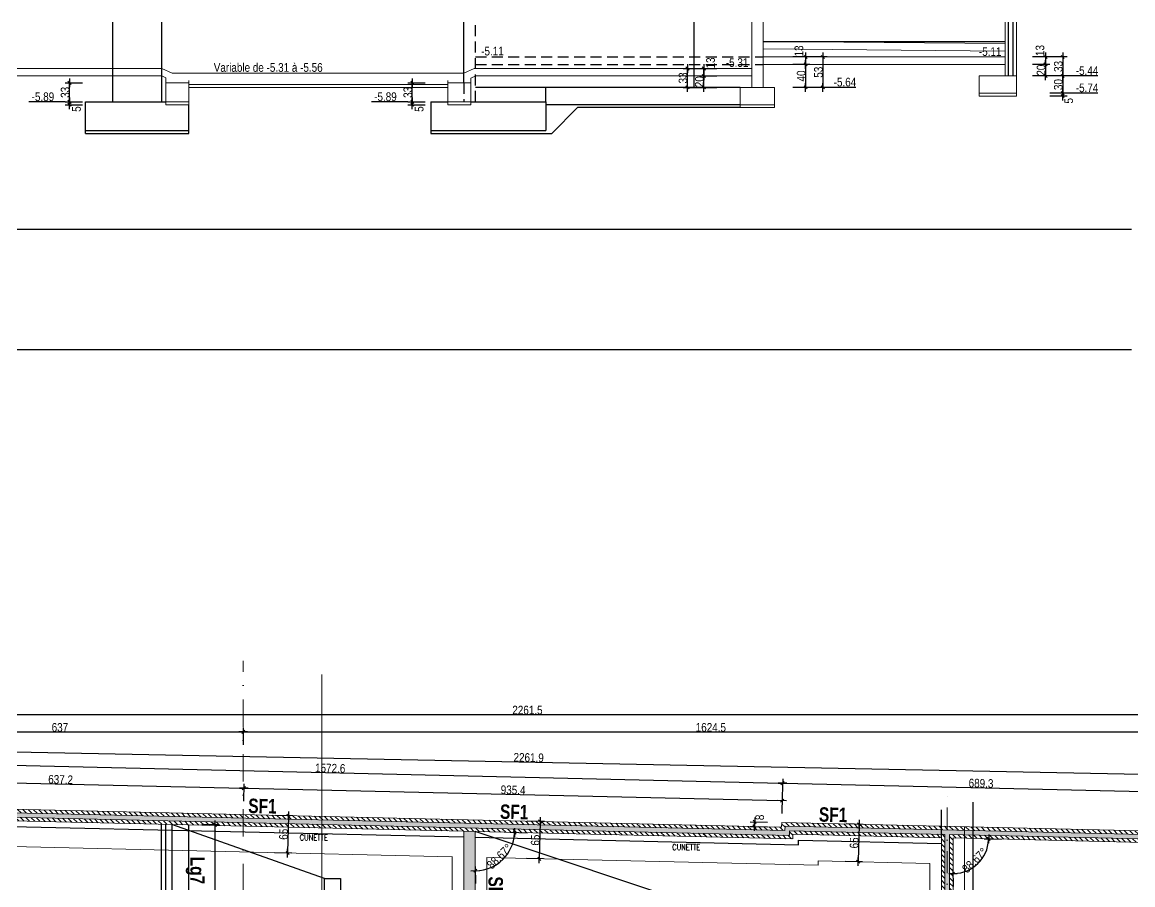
# Model space of a CAD drawing. Header units: centimetres. Extents: x 16433 to 114398, y -50094 to -12305.
# Drawn here: x 65499 to 67429, y -18482 to -16982 of the extents above; entities that cross this region are included whole.
import ezdxf

# ---------------------------------------------------------------- set-up
doc = ezdxf.new("R2010")
doc.units = ezdxf.units.CM
doc.header["$LTSCALE"] = 0.5
for name, pattern in [('CACHEX2', [19.05, 12.7, -6.35]), ('TIRETPT2', [12.7, 6.35, -3.175, 0, -3.175]), ('TIRETPTX2', [50.8, 25.4, -12.7, 0, -12.7])]:
    doc.linetypes.add(name, pattern=pattern)
doc.layers.get('DEFPOINTS').update_dxf_attribs({"linetype": 'CONTINUOUS'})
for name, color, linetype in [('01_cote_gen', 4, 'CONTINUOUS'), ('01_linteaux', 2, 'CONTINUOUS'), ('01_poch_murs', 253, 'CONTINUOUS'), ('01_texte', 230, 'CONTINUOUS'), ('AA_COTES', 2, 'CONTINUOUS')]:
    doc.layers.add(name, color=color, linetype=linetype)
for name, color, linetype, lineweight in [('01_murs_coup', 5, 'CONTINUOUS', 60), ('01_sem', 42, 'CONTINUOUS', 15), ('01_tram_axes', 2, 'TIRETPTX2', 9)]:
    doc.layers.add(name, color=color, linetype=linetype, lineweight=lineweight)
doc.styles.add('ARIAL NA', font='ARIALN.TTF')
doc.styles.add('impact', font='impact.ttf')
doc.styles.add('SIMPLEX1', font='SIMPLEX.shx', dxfattribs={"width": 0.8, "height": 10})
doc.styles.add('STYLE2', font='ARIALN.TTF')
doc.dimstyles.new('JB50', dxfattribs={"dimscale": 0.1, "dimtxt": 150, "dimasz": 15, "dimexe": 0.1, "dimexo": 0.1, "dimgap": 0.09, "dimtad": 1, "dimdec": 1, "dimdsep": 46, "dimtxsty": 'STYLE2', "dimblk1": 'BOND_G', "dimblk2": 'BOND_D', "dimsah": 1, "dimcen": 1.5, "dimdle": 0.01, "dimse1": 1, "dimse2": 1, "dimclrd": 4, "dimclre": 2, "dimclrt": 6, "dimazin": 2, "dimtfac": 2.333333, "dimtdec": 1, "dimtix": 1, "dimtmove": 2, "dimatfit": 3, "dimldrblk": 'BOND_G', "dimfxl": 1, "dimtolj": 1, "dimtzin": 0, "dimarcsym": 0})
pattern_1 = [(315, (86033.132, 37511.667), (4.49012806, 4.49012806), [])]

# ---------------------------------------------------------------- blocks, each defined once
blk = doc.blocks.new('BOND_G')
at = {"layer": 'AA_COTES', "color": 0}
for p, q in [((0, -5), (0, 15)), ((5, 0), (-5, 0)), ((1.8, 1.8), (-1.8, -1.8))]:
    blk.add_line(p, q, dxfattribs=at)
blk = doc.blocks.new('BOND_D')
at = {"layer": 'AA_COTES', "color": 0}
for p, q in [((5, 0), (-5, 0)), ((-1.8, -1.8), (1.8, 1.8)), ((0, 5), (0, -15))]:
    blk.add_line(p, q, dxfattribs=at)
blk = doc.blocks.new('*D1132')
at = {"layer": '01_cote_gen', "color": 4, "lineweight": -2, "transparency": 16777216}
blk.add_arc((67116.4, -18400.4), 61.9, 271.3887, 357.281, dxfattribs=at)
at = {"layer": 'DEFPOINTS', "color": 0, "transparency": 16777216}
for p in [(67116.4, -18400.4), (67159.1, -18401.4), (67116.4, -18435.8), (67146.9, -18454.3)]:
    blk.add_point(p, dxfattribs=at)
at = {"layer": '01_cote_gen', "color": 4, "lineweight": -2, "transparency": 16777216, "xscale": 1.5, "yscale": 1.5, "zscale": 1.5}
for name, p, rotation in [('BOND_D', (67178.3, -18401.9), 87.97538188331042), ('BOND_G', (67116.4, -18462.3), 180.6943472963542)]:
    blk.add_blockref(name, p, dxfattribs=dict(at, rotation=rotation))
at = {"layer": '01_cote_gen', "color": 6, "transparency": 16777216, "insert": (67154.3, -18439.2), "char_height": 15, "attachment_point": 5, "rotation": 44.3349, "style": 'STYLE2'}
blk.add_mtext('\\A1;88.67°', dxfattribs=at)
blk = doc.blocks.new('*D1187')
at = {"layer": '01_cote_gen', "color": 4, "lineweight": -2, "transparency": 16777216}
blk.add_arc((66286.4, -18389.2), 68.2, 271.2604, 357.4094, dxfattribs=at)
at = {"layer": 'DEFPOINTS', "color": 0, "transparency": 16777216}
for p in [(66286.4, -18389.2), (66336.9, -18390.3), (66286.4, -18424.4), (66320, -18448.5)]:
    blk.add_point(p, dxfattribs=at)
at = {"layer": '01_cote_gen', "color": 4, "lineweight": -2, "transparency": 16777216, "xscale": 1.5, "yscale": 1.5, "zscale": 1.5}
for name, p, rotation in [('BOND_D', (66354.6, -18390.7), 88.03954269626331), ('BOND_G', (66286.4, -18457.3), 180.6301864868466)]:
    blk.add_blockref(name, p, dxfattribs=dict(at, rotation=rotation))
at = {"layer": '01_cote_gen', "color": 6, "transparency": 16777216, "insert": (66328.7, -18432.4), "char_height": 15, "attachment_point": 5, "rotation": 44.3349, "style": 'STYLE2'}
blk.add_mtext('\\A1;88.67°', dxfattribs=at)
blk = doc.blocks.new('*D1271')
at = {"layer": '01_cote_gen', "color": 4, "lineweight": -2, "transparency": 16777216}
blk.add_line((65834.1, -18379.1), (65834.1, -18669.4), dxfattribs=at)
at = {"layer": 'DEFPOINTS', "color": 0, "transparency": 16777216}
for p in [(65803.6, -18377.6), (65756.1, -18670.9), (65834.1, -18670.9)]:
    blk.add_point(p, dxfattribs=at)
at = {"layer": '01_cote_gen', "color": 4, "lineweight": -2, "transparency": 16777216, "xscale": 1.5, "yscale": 1.5, "zscale": 1.5}
for name, p, rotation in [('BOND_G', (65834.1, -18377.6), 90), ('BOND_D', (65834.1, -18670.9), 270)]:
    blk.add_blockref(name, p, dxfattribs=dict(at, rotation=rotation))
at = {"layer": '01_cote_gen', "color": 6, "transparency": 16777216, "insert": (65826.5, -18524.2), "char_height": 15, "attachment_point": 5, "rotation": 90, "style": 'STYLE2'}
blk.add_mtext('\\A1;293.3', dxfattribs=at)
blk = doc.blocks.new('*D1296')
at = {"layer": '01_cote_gen', "color": 4, "lineweight": -2, "transparency": 16777216}
blk.add_line((65249, -18299.1), (65883, -18313.8), dxfattribs=at)
at = {"layer": 'DEFPOINTS', "color": 0, "transparency": 16777216}
for p in [(65884.5, -18313.8), (65246.4, -18345), (65883.4, -18359.8)]:
    blk.add_point(p, dxfattribs=at)
at = {"layer": '01_cote_gen', "color": 4, "lineweight": -2, "transparency": 16777216, "xscale": 1.5, "yscale": 1.5, "zscale": 1.5}
for name, p, rotation in [('BOND_G', (65247.5, -18299.1), 178.669729179539), ('BOND_D', (65884.5, -18313.8), 358.669729179539)]:
    blk.add_blockref(name, p, dxfattribs=dict(at, rotation=rotation))
at = {"layer": '01_cote_gen', "color": 6, "transparency": 16777216, "insert": (65566.1, -18298.8), "char_height": 15, "attachment_point": 5, "rotation": 358.6697, "style": 'STYLE2'}
blk.add_mtext('\\A1;637.2', dxfattribs=at)
blk = doc.blocks.new('*D1297')
at = {"layer": '01_cote_gen', "color": 4, "lineweight": -2, "transparency": 16777216}
blk.add_line((65886, -18313.9), (66818.1, -18335.5), dxfattribs=at)
at = {"layer": 'DEFPOINTS', "color": 0, "transparency": 16777216}
for p in [(66819.6, -18335.6), (65883.4, -18359.8), (66818.6, -18381.5)]:
    blk.add_point(p, dxfattribs=at)
at = {"layer": '01_cote_gen', "color": 4, "lineweight": -2, "transparency": 16777216, "xscale": 1.5, "yscale": 1.5, "zscale": 1.5}
for name, p, rotation in [('BOND_G', (65884.5, -18313.8), 178.6697291795383), ('BOND_D', (66819.6, -18335.6), 358.6697291795383)]:
    blk.add_blockref(name, p, dxfattribs=dict(at, rotation=rotation))
at = {"layer": '01_cote_gen', "color": 6, "transparency": 16777216, "insert": (66352.2, -18317), "char_height": 15, "attachment_point": 5, "rotation": 358.6697, "style": 'STYLE2'}
blk.add_mtext('\\A1;935.4', dxfattribs=at)
blk = doc.blocks.new('*D1298')
at = {"layer": '01_cote_gen', "color": 4, "lineweight": -2, "transparency": 16777216}
blk.add_line((65249.7, -18268.6), (66818.8, -18305), dxfattribs=at)
at = {"layer": 'DEFPOINTS', "color": 0, "transparency": 16777216}
for p in [(65247.6, -18291.6), (66820.3, -18305.1), (66819.8, -18328.1)]:
    blk.add_point(p, dxfattribs=at)
at = {"layer": '01_cote_gen', "color": 4, "lineweight": -2, "transparency": 16777216, "xscale": 1.5, "yscale": 1.5, "zscale": 1.5}
for name, p, rotation in [('BOND_G', (65248.2, -18268.6), 178.6697291795386), ('BOND_D', (66820.3, -18305.1), 358.6697291795386)]:
    blk.add_blockref(name, p, dxfattribs=dict(at, rotation=rotation))
at = {"layer": '01_cote_gen', "color": 6, "transparency": 16777216, "insert": (66034.4, -18279.1), "char_height": 15, "attachment_point": 5, "rotation": 358.6697, "style": 'STYLE2'}
blk.add_mtext('\\A1;1572.6', dxfattribs=at)
blk = doc.blocks.new('*D1301')
at = {"layer": '01_cote_gen', "color": 4, "lineweight": -2, "transparency": 16777216}
blk.add_line((65249.8, -18246.2), (67508.3, -18290.6), dxfattribs=at)
at = {"layer": 'DEFPOINTS', "color": 0, "transparency": 16777216}
for p in [(67509.8, -18290.6), (65246.4, -18345), (67507.9, -18389.5)]:
    blk.add_point(p, dxfattribs=at)
at = {"layer": '01_cote_gen', "color": 4, "lineweight": -2, "transparency": 16777216, "xscale": 1.5, "yscale": 1.5, "zscale": 1.5}
for name, p, rotation in [('BOND_G', (65248.3, -18246.1), 178.8724000723822), ('BOND_D', (67509.8, -18290.6), 358.8724000723822)]:
    blk.add_blockref(name, p, dxfattribs=dict(at, rotation=rotation))
at = {"layer": '01_cote_gen', "color": 6, "transparency": 16777216, "insert": (66379.2, -18260.7), "char_height": 15, "attachment_point": 5, "rotation": 358.8724, "style": 'STYLE2'}
blk.add_mtext('\\A1;2261.9', dxfattribs=at)
blk = doc.blocks.new('*D1302')
at = {"layer": '01_cote_gen', "color": 4, "lineweight": -2, "transparency": 16777216}
blk.add_line((66821.8, -18305.1), (67508, -18321), dxfattribs=at)
at = {"layer": 'DEFPOINTS', "color": 0, "transparency": 16777216}
for p in [(67509.5, -18321.1), (66818.7, -18373.5), (67507.9, -18389.5)]:
    blk.add_point(p, dxfattribs=at)
at = {"layer": '01_cote_gen', "color": 4, "lineweight": -2, "transparency": 16777216, "xscale": 1.5, "yscale": 1.5, "zscale": 1.5}
for name, p, rotation in [('BOND_G', (66820.3, -18305.1), 178.669729179588), ('BOND_D', (67509.5, -18321.1), 358.669729179588)]:
    blk.add_blockref(name, p, dxfattribs=dict(at, rotation=rotation))
at = {"layer": '01_cote_gen', "color": 6, "transparency": 16777216, "insert": (67165.1, -18305.4), "char_height": 15, "attachment_point": 5, "rotation": 358.6697, "style": 'STYLE2'}
blk.add_mtext('\\A1;689.3', dxfattribs=at)
blk = doc.blocks.new('*D1303')
at = {"layer": '01_cote_gen', "color": 4, "lineweight": -2, "transparency": 16777216}
blk.add_line((65247.9, -18215.8), (65881.9, -18215.8), dxfattribs=at)
at = {"layer": 'DEFPOINTS', "color": 0, "transparency": 16777216}
for p in [(65883.4, -18215.8), (65246.4, -18365), (65883.4, -18477.3)]:
    blk.add_point(p, dxfattribs=at)
at = {"layer": '01_cote_gen', "color": 4, "lineweight": -2, "transparency": 16777216, "xscale": 1.5, "yscale": 1.5, "zscale": 1.5, "rotation": 180}
blk.add_blockref('BOND_G', (65246.4, -18215.8), dxfattribs=at)
at = {"layer": '01_cote_gen', "color": 4, "lineweight": -2, "transparency": 16777216, "xscale": 1.5, "yscale": 1.5, "zscale": 1.5}
blk.add_blockref('BOND_D', (65883.4, -18215.8), dxfattribs=at)
at = {"layer": '01_cote_gen', "color": 6, "transparency": 16777216, "insert": (65564.9, -18208.2), "char_height": 15, "attachment_point": 5, "style": 'STYLE2'}
blk.add_mtext('\\A1;637', dxfattribs=at)
blk = doc.blocks.new('*D1304')
at = {"layer": '01_cote_gen', "color": 4, "lineweight": -2, "transparency": 16777216}
blk.add_line((65884.9, -18215.8), (67506.4, -18215.8), dxfattribs=at)
at = {"layer": 'DEFPOINTS', "color": 0, "transparency": 16777216}
for p in [(67507.9, -18215.8), (65883.4, -18238.3), (67507.9, -18389.5)]:
    blk.add_point(p, dxfattribs=at)
at = {"layer": '01_cote_gen', "color": 4, "lineweight": -2, "transparency": 16777216, "xscale": 1.5, "yscale": 1.5, "zscale": 1.5, "rotation": 180}
blk.add_blockref('BOND_G', (65883.4, -18215.8), dxfattribs=at)
at = {"layer": '01_cote_gen', "color": 4, "lineweight": -2, "transparency": 16777216, "xscale": 1.5, "yscale": 1.5, "zscale": 1.5}
blk.add_blockref('BOND_D', (67507.9, -18215.8), dxfattribs=at)
at = {"layer": '01_cote_gen', "color": 6, "transparency": 16777216, "insert": (66695.7, -18208.2), "char_height": 15, "attachment_point": 5, "style": 'STYLE2'}
blk.add_mtext('\\A1;1624.5', dxfattribs=at)
blk = doc.blocks.new('*D1305')
at = {"layer": '01_cote_gen', "color": 4, "lineweight": -2, "transparency": 16777216}
blk.add_line((65247.9, -18185.8), (67506.4, -18185.8), dxfattribs=at)
at = {"layer": 'DEFPOINTS', "color": 0, "transparency": 16777216}
for p in [(67507.9, -18185.8), (65246.4, -18351.1), (67507.9, -18395.7)]:
    blk.add_point(p, dxfattribs=at)
at = {"layer": '01_cote_gen', "color": 4, "lineweight": -2, "transparency": 16777216, "xscale": 1.5, "yscale": 1.5, "zscale": 1.5, "rotation": 180}
blk.add_blockref('BOND_G', (65246.4, -18185.8), dxfattribs=at)
at = {"layer": '01_cote_gen', "color": 4, "lineweight": -2, "transparency": 16777216, "xscale": 1.5, "yscale": 1.5, "zscale": 1.5}
blk.add_blockref('BOND_D', (67507.9, -18185.8), dxfattribs=at)
at = {"layer": '01_cote_gen', "color": 6, "transparency": 16777216, "insert": (66377.1, -18178.1), "char_height": 15, "attachment_point": 5, "style": 'STYLE2'}
blk.add_mtext('\\A1;2261.5', dxfattribs=at)
blk = doc.blocks.new('*D1340')
at = {"layer": '01_cote_gen', "color": 4, "lineweight": -2, "transparency": 16777216}
blk.add_line((65961.7, -18363.1), (65960.3, -18425.1), dxfattribs=at)
at = {"layer": 'DEFPOINTS', "color": 0, "transparency": 16777216}
for p in [(65965.8, -18361.7), (65960.3, -18426.6), (65964.3, -18426.7)]:
    blk.add_point(p, dxfattribs=at)
at = {"layer": '01_cote_gen', "color": 4, "lineweight": -2, "transparency": 16777216, "xscale": 1.5, "yscale": 1.5, "zscale": 1.5}
for name, p, rotation in [('BOND_G', (65961.8, -18361.6), 88.66972917952833), ('BOND_D', (65960.3, -18426.6), 268.6697291795283)]:
    blk.add_blockref(name, p, dxfattribs=dict(at, rotation=rotation))
at = {"layer": '01_cote_gen', "color": 6, "transparency": 16777216, "insert": (65953.4, -18393.9), "char_height": 15, "attachment_point": 5, "rotation": 88.6697, "style": 'STYLE2'}
blk.add_mtext('\\A1;65', dxfattribs=at)
blk = doc.blocks.new('*D1341')
at = {"layer": '01_cote_gen', "color": 4, "lineweight": -2, "transparency": 16777216}
blk.add_line((66399.1, -18373.3), (66397.7, -18435.2), dxfattribs=at)
at = {"layer": 'DEFPOINTS', "color": 0, "transparency": 16777216}
for p in [(66403.2, -18371.9), (66397.7, -18436.7), (66401.7, -18436.8)]:
    blk.add_point(p, dxfattribs=at)
at = {"layer": '01_cote_gen', "color": 4, "lineweight": -2, "transparency": 16777216, "xscale": 1.5, "yscale": 1.5, "zscale": 1.5}
for name, p, rotation in [('BOND_G', (66399.2, -18371.8), 88.66972917952833), ('BOND_D', (66397.7, -18436.7), 268.6697291795283)]:
    blk.add_blockref(name, p, dxfattribs=dict(at, rotation=rotation))
at = {"layer": '01_cote_gen', "color": 6, "transparency": 16777216, "insert": (66390.8, -18404.1), "char_height": 15, "attachment_point": 5, "rotation": 88.6697, "style": 'STYLE2'}
blk.add_mtext('\\A1;65', dxfattribs=at)
blk = doc.blocks.new('*D1342')
at = {"layer": '01_cote_gen', "color": 4, "lineweight": -2, "transparency": 16777216}
blk.add_line((66953.1, -18378.1), (66951.7, -18440.1), dxfattribs=at)
at = {"layer": 'DEFPOINTS', "color": 0, "transparency": 16777216}
for p in [(66957.2, -18376.7), (66951.6, -18441.6), (66955.7, -18441.7)]:
    blk.add_point(p, dxfattribs=at)
at = {"layer": '01_cote_gen', "color": 4, "lineweight": -2, "transparency": 16777216, "xscale": 1.5, "yscale": 1.5, "zscale": 1.5}
for name, p, rotation in [('BOND_G', (66953.1, -18376.6), 88.66972917954115), ('BOND_D', (66951.6, -18441.6), 268.6697291795412)]:
    blk.add_blockref(name, p, dxfattribs=dict(at, rotation=rotation))
at = {"layer": '01_cote_gen', "color": 6, "transparency": 16777216, "insert": (66944.7, -18408.9), "char_height": 15, "attachment_point": 5, "rotation": 88.6697, "style": 'STYLE2'}
blk.add_mtext('\\A1;65', dxfattribs=at)
blk = doc.blocks.new('*D1343')
at = {"layer": '01_cote_gen', "color": 4, "lineweight": -2, "transparency": 16777216}
blk.add_line((66771.6, -18378.9), (66771.7, -18373.9), dxfattribs=at)
at = {"layer": 'DEFPOINTS', "color": 0, "transparency": 16777216}
for p in [(66771.7, -18372.4), (66818.6, -18381.5), (66818.7, -18373.5)]:
    blk.add_point(p, dxfattribs=at)
at = {"layer": '01_cote_gen', "color": 4, "lineweight": -2, "transparency": 16777216, "xscale": 1.5, "yscale": 1.5, "zscale": 1.5}
for name, p, rotation in [('BOND_D', (66771.7, -18372.4), 88.66972917948911), ('BOND_G', (66771.5, -18380.4), 268.6697291794891)]:
    blk.add_blockref(name, p, dxfattribs=dict(at, rotation=rotation))
at = {"layer": '01_cote_gen', "color": 6, "transparency": 16777216, "insert": (66780.7, -18364.6), "char_height": 15, "attachment_point": 5, "rotation": 88.6697, "style": 'STYLE2'}
blk.add_mtext('\\A1;8', dxfattribs=at)
blk = doc.blocks.new('*D1353')
at = {"layer": '01_cote_gen', "color": 4, "lineweight": -2, "transparency": 16777216}
blk.add_line((65581.6, -17119), (65581.6, -17089), dxfattribs=at)
at = {"layer": 'DEFPOINTS', "color": 0, "transparency": 16777216}
for p in [(65581.6, -17087.5), (65652.3, -17087.5), (65654.6, -17120.5)]:
    blk.add_point(p, dxfattribs=at)
at = {"layer": '01_cote_gen', "color": 4, "lineweight": -2, "transparency": 16777216, "xscale": 1.5, "yscale": 1.5, "zscale": 1.5}
for name, p, rotation in [('BOND_D', (65581.6, -17087.5), 90), ('BOND_G', (65581.6, -17120.5), 270)]:
    blk.add_blockref(name, p, dxfattribs=dict(at, rotation=rotation))
at = {"layer": '01_cote_gen', "color": 6, "transparency": 16777216, "insert": (65574, -17104), "char_height": 15, "attachment_point": 5, "rotation": 90, "style": 'STYLE2'}
blk.add_mtext('\\A1;33', dxfattribs=at)
blk = doc.blocks.new('*D1354')
at = {"layer": '01_cote_gen', "color": 4, "lineweight": -2, "transparency": 16777216}
blk.add_line((65581.6, -17124), (65581.6, -17122), dxfattribs=at)
at = {"layer": 'DEFPOINTS', "color": 0, "transparency": 16777216}
for p in [(65581.6, -17120.5), (65640.4, -17120.5), (65640.4, -17125.5)]:
    blk.add_point(p, dxfattribs=at)
at = {"layer": '01_cote_gen', "color": 4, "lineweight": -2, "transparency": 16777216, "xscale": 1.5, "yscale": 1.5, "zscale": 1.5}
for name, p, rotation in [('BOND_D', (65581.6, -17120.5), 90), ('BOND_G', (65581.6, -17125.5), 270)]:
    blk.add_blockref(name, p, dxfattribs=dict(at, rotation=rotation))
at = {"layer": '01_cote_gen', "color": 6, "transparency": 16777216, "insert": (65593.7, -17133.1), "char_height": 15, "attachment_point": 5, "rotation": 90, "style": 'STYLE2'}
blk.add_mtext('\\A1;5', dxfattribs=at)
blk = doc.blocks.new('*D1355')
at = {"layer": '01_cote_gen', "color": 4, "lineweight": -2, "transparency": 16777216}
blk.add_line((66177, -17119), (66177, -17089), dxfattribs=at)
at = {"layer": 'DEFPOINTS', "color": 0, "transparency": 16777216}
for p in [(66177, -17087.5), (66247.7, -17087.5), (66250, -17120.5)]:
    blk.add_point(p, dxfattribs=at)
at = {"layer": '01_cote_gen', "color": 4, "lineweight": -2, "transparency": 16777216, "xscale": 1.5, "yscale": 1.5, "zscale": 1.5}
for name, p, rotation in [('BOND_D', (66177, -17087.5), 90), ('BOND_G', (66177, -17120.5), 270)]:
    blk.add_blockref(name, p, dxfattribs=dict(at, rotation=rotation))
at = {"layer": '01_cote_gen', "color": 6, "transparency": 16777216, "insert": (66169.3, -17104), "char_height": 15, "attachment_point": 5, "rotation": 90, "style": 'STYLE2'}
blk.add_mtext('\\A1;33', dxfattribs=at)
blk = doc.blocks.new('*D1356')
at = {"layer": '01_cote_gen', "color": 4, "lineweight": -2, "transparency": 16777216}
blk.add_line((66177, -17124), (66177, -17122), dxfattribs=at)
at = {"layer": 'DEFPOINTS', "color": 0, "transparency": 16777216}
for p in [(66177, -17120.5), (66235.8, -17120.5), (66235.8, -17125.5)]:
    blk.add_point(p, dxfattribs=at)
at = {"layer": '01_cote_gen', "color": 4, "lineweight": -2, "transparency": 16777216, "xscale": 1.5, "yscale": 1.5, "zscale": 1.5}
for name, p, rotation in [('BOND_D', (66177, -17120.5), 90), ('BOND_G', (66177, -17125.5), 270)]:
    blk.add_blockref(name, p, dxfattribs=dict(at, rotation=rotation))
at = {"layer": '01_cote_gen', "color": 6, "transparency": 16777216, "insert": (66189, -17133.1), "char_height": 15, "attachment_point": 5, "rotation": 90, "style": 'STYLE2'}
blk.add_mtext('\\A1;5', dxfattribs=at)
blk = doc.blocks.new('*D1357')
at = {"layer": '01_cote_gen', "color": 4, "lineweight": -2, "transparency": 16777216}
blk.add_line((67277, -17044), (67277, -17054), dxfattribs=at)
at = {"layer": 'DEFPOINTS', "color": 0, "transparency": 16777216}
for p in [(67206.7, -17042.5), (67206.7, -17055.5), (67277, -17055.5)]:
    blk.add_point(p, dxfattribs=at)
at = {"layer": '01_cote_gen', "color": 4, "lineweight": -2, "transparency": 16777216, "xscale": 1.5, "yscale": 1.5, "zscale": 1.5}
for name, p, rotation in [('BOND_G', (67277, -17042.5), 90), ('BOND_D', (67277, -17055.5), 270)]:
    blk.add_blockref(name, p, dxfattribs=dict(at, rotation=rotation))
at = {"layer": '01_cote_gen', "color": 6, "transparency": 16777216, "insert": (67267.5, -17031.3), "char_height": 15, "attachment_point": 5, "rotation": 90, "style": 'STYLE2'}
blk.add_mtext('\\A1;13', dxfattribs=at)
blk = doc.blocks.new('*D1358')
at = {"layer": '01_cote_gen', "color": 4, "lineweight": -2, "transparency": 16777216}
blk.add_line((67277, -17057), (67277, -17074), dxfattribs=at)
at = {"layer": 'DEFPOINTS', "color": 0, "transparency": 16777216}
for p in [(67206.7, -17055.5), (67206.7, -17075.5), (67277, -17075.5)]:
    blk.add_point(p, dxfattribs=at)
at = {"layer": '01_cote_gen', "color": 4, "lineweight": -2, "transparency": 16777216, "xscale": 1.5, "yscale": 1.5, "zscale": 1.5}
for name, p, rotation in [('BOND_G', (67277, -17055.5), 90), ('BOND_D', (67277, -17075.5), 270)]:
    blk.add_blockref(name, p, dxfattribs=dict(at, rotation=rotation))
at = {"layer": '01_cote_gen', "color": 6, "transparency": 16777216, "insert": (67269.4, -17065.5), "char_height": 15, "attachment_point": 5, "rotation": 90, "style": 'STYLE2'}
blk.add_mtext('\\A1;20', dxfattribs=at)
blk = doc.blocks.new('*D1359')
at = {"layer": '01_cote_gen', "color": 4, "lineweight": -2, "transparency": 16777216}
blk.add_line((67307, -17044), (67307, -17074), dxfattribs=at)
at = {"layer": 'DEFPOINTS', "color": 0, "transparency": 16777216}
for p in [(67284.5, -17042.5), (67284.5, -17075.5), (67307, -17075.5)]:
    blk.add_point(p, dxfattribs=at)
at = {"layer": '01_cote_gen', "color": 4, "lineweight": -2, "transparency": 16777216, "xscale": 1.5, "yscale": 1.5, "zscale": 1.5}
for name, p, rotation in [('BOND_G', (67307, -17042.5), 90), ('BOND_D', (67307, -17075.5), 270)]:
    blk.add_blockref(name, p, dxfattribs=dict(at, rotation=rotation))
at = {"layer": '01_cote_gen', "color": 6, "transparency": 16777216, "insert": (67299.4, -17059), "char_height": 15, "attachment_point": 5, "rotation": 90, "style": 'STYLE2'}
blk.add_mtext('\\A1;33', dxfattribs=at)
blk = doc.blocks.new('*D1360')
at = {"layer": '01_cote_gen', "color": 4, "lineweight": -2, "transparency": 16777216}
blk.add_line((67307, -17077), (67307, -17104), dxfattribs=at)
at = {"layer": 'DEFPOINTS', "color": 0, "transparency": 16777216}
for p in [(67196.2, -17075.5), (67196.2, -17105.5), (67307, -17105.5)]:
    blk.add_point(p, dxfattribs=at)
at = {"layer": '01_cote_gen', "color": 4, "lineweight": -2, "transparency": 16777216, "xscale": 1.5, "yscale": 1.5, "zscale": 1.5}
for name, p, rotation in [('BOND_G', (67307, -17075.5), 90), ('BOND_D', (67307, -17105.5), 270)]:
    blk.add_blockref(name, p, dxfattribs=dict(at, rotation=rotation))
at = {"layer": '01_cote_gen', "color": 6, "transparency": 16777216, "insert": (67299.4, -17090.5), "char_height": 15, "attachment_point": 5, "rotation": 90, "style": 'STYLE2'}
blk.add_mtext('\\A1;30', dxfattribs=at)
blk = doc.blocks.new('*D1361')
at = {"layer": '01_cote_gen', "color": 4, "lineweight": -2, "transparency": 16777216}
blk.add_line((67307, -17107), (67307, -17109), dxfattribs=at)
at = {"layer": 'DEFPOINTS', "color": 0, "transparency": 16777216}
for p in [(67219.2, -17105.5), (67219.2, -17110.5), (67307, -17110.5)]:
    blk.add_point(p, dxfattribs=at)
at = {"layer": '01_cote_gen', "color": 4, "lineweight": -2, "transparency": 16777216, "xscale": 1.5, "yscale": 1.5, "zscale": 1.5}
for name, p, rotation in [('BOND_G', (67307, -17105.5), 90), ('BOND_D', (67307, -17110.5), 270)]:
    blk.add_blockref(name, p, dxfattribs=dict(at, rotation=rotation))
at = {"layer": '01_cote_gen', "color": 6, "transparency": 16777216, "insert": (67317.5, -17118.7), "char_height": 15, "attachment_point": 5, "rotation": 90, "style": 'STYLE2'}
blk.add_mtext('\\A1;5', dxfattribs=at)
blk = doc.blocks.new('*D1362')
at = {"layer": '01_cote_gen', "color": 4, "lineweight": -2, "transparency": 16777216}
blk.add_line((66683.5, -17094), (66683.5, -17077), dxfattribs=at)
at = {"layer": 'DEFPOINTS', "color": 0, "transparency": 16777216}
for p in [(66683.5, -17075.5), (66700.9, -17075.5), (66700.9, -17095.5)]:
    blk.add_point(p, dxfattribs=at)
at = {"layer": '01_cote_gen', "color": 4, "lineweight": -2, "transparency": 16777216, "xscale": 1.5, "yscale": 1.5, "zscale": 1.5}
for name, p, rotation in [('BOND_D', (66683.5, -17075.5), 90), ('BOND_G', (66683.5, -17095.5), 270)]:
    blk.add_blockref(name, p, dxfattribs=dict(at, rotation=rotation))
at = {"layer": '01_cote_gen', "color": 6, "transparency": 16777216, "insert": (66675.8, -17085.5), "char_height": 15, "attachment_point": 5, "rotation": 90, "style": 'STYLE2'}
blk.add_mtext('\\A1;20', dxfattribs=at)
blk = doc.blocks.new('*D1363')
at = {"layer": '01_cote_gen', "color": 4, "lineweight": -2, "transparency": 16777216}
blk.add_line((66683.5, -17074), (66683.5, -17064), dxfattribs=at)
at = {"layer": 'DEFPOINTS', "color": 0, "transparency": 16777216}
for p in [(66683.5, -17062.5), (66691, -17062.5), (66691, -17075.5)]:
    blk.add_point(p, dxfattribs=at)
at = {"layer": '01_cote_gen', "color": 4, "lineweight": -2, "transparency": 16777216, "xscale": 1.5, "yscale": 1.5, "zscale": 1.5}
for name, p, rotation in [('BOND_D', (66683.5, -17062.5), 90), ('BOND_G', (66683.5, -17075.5), 270)]:
    blk.add_blockref(name, p, dxfattribs=dict(at, rotation=rotation))
at = {"layer": '01_cote_gen', "color": 6, "transparency": 16777216, "insert": (66695.3, -17052.9), "char_height": 15, "attachment_point": 5, "rotation": 90, "style": 'STYLE2'}
blk.add_mtext('\\A1;13', dxfattribs=at)
blk = doc.blocks.new('*D1364')
at = {"layer": '01_cote_gen', "color": 4, "lineweight": -2, "transparency": 16777216}
blk.add_line((66655.1, -17094), (66655.1, -17064), dxfattribs=at)
at = {"layer": 'DEFPOINTS', "color": 0, "transparency": 16777216}
for p in [(66655.1, -17062.5), (66700.1, -17062.5), (66694.7, -17095.5)]:
    blk.add_point(p, dxfattribs=at)
at = {"layer": '01_cote_gen', "color": 4, "lineweight": -2, "transparency": 16777216, "xscale": 1.5, "yscale": 1.5, "zscale": 1.5}
for name, p, rotation in [('BOND_D', (66655.1, -17062.5), 90), ('BOND_G', (66655.1, -17095.5), 270)]:
    blk.add_blockref(name, p, dxfattribs=dict(at, rotation=rotation))
at = {"layer": '01_cote_gen', "color": 6, "transparency": 16777216, "insert": (66647.4, -17079), "char_height": 15, "attachment_point": 5, "rotation": 90, "style": 'STYLE2'}
blk.add_mtext('\\A1;33', dxfattribs=at)
blk = doc.blocks.new('*D1365')
at = {"layer": '01_cote_gen', "color": 4, "lineweight": -2, "transparency": 16777216}
blk.add_line((66860.4, -17044), (66860.4, -17054), dxfattribs=at)
at = {"layer": 'DEFPOINTS', "color": 0, "transparency": 16777216}
for p in [(66809.2, -17042.5), (66809.2, -17055.5), (66860.4, -17055.5)]:
    blk.add_point(p, dxfattribs=at)
at = {"layer": '01_cote_gen', "color": 4, "lineweight": -2, "transparency": 16777216, "xscale": 1.5, "yscale": 1.5, "zscale": 1.5}
for name, p, rotation in [('BOND_G', (66860.4, -17042.5), 90), ('BOND_D', (66860.4, -17055.5), 270)]:
    blk.add_blockref(name, p, dxfattribs=dict(at, rotation=rotation))
at = {"layer": '01_cote_gen', "color": 6, "transparency": 16777216, "insert": (66848.7, -17032), "char_height": 15, "attachment_point": 5, "rotation": 90, "style": 'STYLE2'}
blk.add_mtext('\\A1;13', dxfattribs=at)
blk = doc.blocks.new('*D1366')
at = {"layer": '01_cote_gen', "color": 4, "lineweight": -2, "transparency": 16777216}
blk.add_line((66860.4, -17057), (66860.4, -17094), dxfattribs=at)
at = {"layer": 'DEFPOINTS', "color": 0, "transparency": 16777216}
for p in [(66817.5, -17055.5), (66806.4, -17095.5), (66860.4, -17095.5)]:
    blk.add_point(p, dxfattribs=at)
at = {"layer": '01_cote_gen', "color": 4, "lineweight": -2, "transparency": 16777216, "xscale": 1.5, "yscale": 1.5, "zscale": 1.5}
for name, p, rotation in [('BOND_G', (66860.4, -17055.5), 90), ('BOND_D', (66860.4, -17095.5), 270)]:
    blk.add_blockref(name, p, dxfattribs=dict(at, rotation=rotation))
at = {"layer": '01_cote_gen', "color": 6, "transparency": 16777216, "insert": (66852.7, -17075.5), "char_height": 15, "attachment_point": 5, "rotation": 90, "style": 'STYLE2'}
blk.add_mtext('\\A1;40', dxfattribs=at)
blk = doc.blocks.new('*D1367')
at = {"layer": '01_cote_gen', "color": 4, "lineweight": -2, "transparency": 16777216}
blk.add_line((66890.3, -17044), (66890.3, -17094), dxfattribs=at)
at = {"layer": 'DEFPOINTS', "color": 0, "transparency": 16777216}
for p in [(66819.4, -17042.5), (66806.4, -17095.5), (66890.3, -17095.5)]:
    blk.add_point(p, dxfattribs=at)
at = {"layer": '01_cote_gen', "color": 4, "lineweight": -2, "transparency": 16777216, "xscale": 1.5, "yscale": 1.5, "zscale": 1.5}
for name, p, rotation in [('BOND_G', (66890.3, -17042.5), 90), ('BOND_D', (66890.3, -17095.5), 270)]:
    blk.add_blockref(name, p, dxfattribs=dict(at, rotation=rotation))
at = {"layer": '01_cote_gen', "color": 6, "transparency": 16777216, "insert": (66882.6, -17069), "char_height": 15, "attachment_point": 5, "rotation": 90, "style": 'STYLE2'}
blk.add_mtext('\\A1;53', dxfattribs=at)

msp = doc.modelspace()

# ---------------------------------------------------------------- hatches: boundary and pattern name
at = {"layer": '01_poch_murs'}
h = msp.add_hatch(dxfattribs=at)
h.set_pattern_fill('ANSI31', color=256, scale=2, angle=-90)
h.set_pattern_definition(pattern_1)
h.paths.add_polyline_path([(65266.396, -18520.093), (65266.395, -18365.468), (65883.407, -18379.796), (65883.407, -18373.794), (65260.395, -18359.327), (65260.396, -18520.093)], flags=17)
h.paths.add_polyline_path([(65252.396, -18520.093), (65252.395, -18351.139), (65883.407, -18365.792), (65883.407, -18359.79), (65246.395, -18344.998), (65246.395, -18365.003), (65246.396, -18520.093)])
h = msp.add_hatch(color=256, dxfattribs=at)
h.dxf.hatch_style = 1
h.paths.add_polyline_path([(65883.407, -18373.794), (65883.407, -18365.792), (65252.395, -18351.139), (65252.396, -18520.093), (65260.396, -18520.093), (65260.395, -18359.327)])
h = msp.add_hatch(dxfattribs=at)
h.set_pattern_fill('ANSI31', color=256, scale=2, angle=-90)
h.set_pattern_definition(pattern_1)
h.paths.add_polyline_path([(66685.782, -18398.428), (66685.782, -18392.427), (65883.407, -18373.794), (65883.407, -18379.796), (66266.405, -18388.69), (66286.405, -18389.154)])
h.paths.add_polyline_path([(66685.782, -18384.425), (66685.782, -18378.423), (65883.407, -18359.79), (65883.407, -18365.792)])
h = msp.add_hatch(color=256, dxfattribs=at)
h.dxf.hatch_style = 1
h.paths.add_polyline_path([(66628.713, -18391.101), (66628.713, -18383.099), (65883.407, -18365.792), (65883.407, -18373.794)])
h = msp.add_hatch(color=256, dxfattribs=at)
h.dxf.hatch_style = 1
h.paths.add_polyline_path([(67096.41, -18393.959), (67096.41, -18385.957), (66824.596, -18379.645), (66824.41, -18387.644), (66628.713, -18383.099), (66628.713, -18391.101), (66832.222, -18395.827), (66832.408, -18387.828)])
h = msp.add_hatch(dxfattribs=at)
h.set_pattern_fill('ANSI31', color=256, scale=2, angle=-90)
h.set_pattern_definition(pattern_1)
h.paths.add_polyline_path([(67096.41, -18399.961), (67096.41, -18393.959), (66832.408, -18387.828), (66832.222, -18395.827), (66685.782, -18392.427), (66685.782, -18398.428), (66838.081, -18401.965), (66838.267, -18393.966)])
h.paths.add_polyline_path([(67096.41, -18385.957), (67096.41, -18379.955), (66818.737, -18373.507), (66818.551, -18381.506), (66685.782, -18378.423), (66685.782, -18384.425), (66824.41, -18387.644), (66824.596, -18379.645)])
h = msp.add_hatch(dxfattribs=at)
h.set_pattern_fill('ANSI31', color=256, scale=2, angle=-90)
h.set_pattern_definition(pattern_1)
h.paths.add_polyline_path([(67106.41, -18386.189), (67106.41, -18380.187), (67096.41, -18379.955), (67096.41, -18385.957)])
h = msp.add_hatch(color=256, dxfattribs=at)
h.dxf.hatch_style = 1
h.paths.add_polyline_path([(67499.019, -18513.338), (67501.758, -18395.37), (67106.41, -18386.189), (67106.41, -18757.011), (67110.41, -18757.011), (67110.41, -18394.284), (67493.575, -18403.182), (67491.207, -18505.154), (67212.41, -18498.68), (67212.41, -18757.011), (67220.41, -18757.011), (67220.41, -18506.868)])
h.paths.add_polyline_path([(67106.41, -18767.011), (67106.41, -18757.011), (67102.41, -18757.011), (67102.41, -18767.011)])
h.paths.add_polyline_path([(67110.41, -18767.011), (67110.41, -18757.011), (67106.41, -18757.011), (67106.41, -18767.011)])
h.paths.add_polyline_path([(67106.41, -18757.011), (67106.41, -18386.189), (67096.41, -18385.957), (67096.41, -18393.959), (67102.41, -18394.098), (67102.41, -18757.011)])
h = msp.add_hatch(dxfattribs=at)
h.set_pattern_fill('ANSI31', color=256, scale=2, angle=-90)
h.set_pattern_definition(pattern_1)
h.paths.add_polyline_path([(67226.41, -18757.011), (67226.41, -18513.009), (67504.878, -18519.476), (67507.896, -18389.511), (67106.41, -18380.187), (67106.41, -18386.189), (67501.758, -18395.37), (67499.019, -18513.338), (67220.41, -18506.868), (67220.41, -18757.011)])
h = msp.add_hatch(color=256, dxfattribs=at)
h.dxf.hatch_style = 1
h.paths.add_polyline_path([(66786.401, -19295.866), (66786.401, -18907.865), (66675.743, -18775.866), (66346.405, -18775.866), (66346.405, -18795.866), (66666.411, -18795.866), (66766.401, -18915.139), (66766.401, -19295.866)])
h.paths.add_polyline_path([(66286.405, -18775.866), (66286.405, -18389.154), (66266.405, -18388.69), (66266.405, -18775.866)])
h.paths.add_polyline_path([(66706.401, -19315.866), (66706.401, -19295.866), (66346.415, -19295.866), (66346.415, -19315.866)])
h = msp.add_hatch(dxfattribs=at)
h.set_pattern_fill('ANSI31', color=256, scale=2, angle=-90)
h.set_pattern_definition(pattern_1)
h.paths.add_polyline_path([(67102.41, -18757.011), (67102.41, -18394.098), (67096.41, -18393.959), (67096.41, -18399.961), (67096.41, -18757.011)])
h.paths.add_polyline_path([(67102.41, -18767.011), (67102.41, -18757.011), (67096.41, -18757.011), (67096.41, -18767.011)])
h = msp.add_hatch(dxfattribs=at)
h.set_pattern_fill('ANSI31', color=256, scale=2, angle=-90)
h.set_pattern_definition(pattern_1)
h.paths.add_polyline_path([(67491.207, -18505.154), (67493.575, -18403.182), (67110.41, -18394.284), (67110.41, -18757.011), (67116.41, -18757.011), (67116.41, -18756.011), (67116.41, -18400.425), (67487.437, -18409.041), (67485.347, -18499.017), (67206.41, -18492.539), (67206.41, -18757.011), (67212.41, -18757.011), (67212.41, -18498.68)])

# ---------------------------------------------------------------- linework, layer by layer
at = {"layer": '01_cote_gen'}
for p, q in [((66786.72, -17015.531), (67206.729, -17015.531)), ((65192.391, -17342.001), (67426.312, -17342.001)), ((65192.391, -17551.001), (67426.312, -17551.001)), ((67151.042, -18337.972), (67151.042, -18883.055))]:
    msp.add_line(p, q, dxfattribs=at)
at = {"layer": '01_linteaux'}
for p, q in [((65656.724, -17120.531), (65656.724, -16982.051)), ((65741.72, -17120.531), (65741.72, -16982.051)), ((66266.405, -17087.531), (66266.405, -16982.051)), ((66666.73, -17095.531), (66666.73, -16982.051)), ((67212.729, -17075.531), (67212.729, -16982.051)), ((67220.729, -17075.531), (67220.729, -16982.051)), ((66409.224, -17095.531), (66286.724, -17095.531)), ((66746.401, -17095.531), (66409.224, -17095.531)), ((66409.224, -17120.531), (66409.224, -17095.531)), ((65609.222, -17175.531), (65609.222, -17120.531)), ((65609.222, -17120.531), (65748.903, -17120.531)), ((65788.903, -17175.531), (65788.903, -17125.531)), ((66209.224, -17120.531), (66238.903, -17120.531)), ((66209.224, -17120.531), (66209.224, -17175.531)), ((66278.903, -17120.531), (66409.224, -17120.531)), ((66409.224, -17120.531), (66409.224, -17170.531)), ((66746.401, -17125.531), (66409.224, -17125.531)), ((66419.224, -17175.531), (66464.224, -17130.531)), ((66746.401, -17130.531), (66464.224, -17130.531)), ((65609.222, -17170.531), (65788.903, -17170.531)), ((66209.224, -17170.531), (66409.224, -17170.531)), ((65609.222, -17175.531), (65788.903, -17175.531)), ((66209.224, -17175.531), (66419.224, -17175.531)), ((65748.903, -19209.865), (65748.903, -18376.672)), ((65788.913, -19229.865), (65788.903, -18377.601))]:
    msp.add_line(p, q, dxfattribs=at)
at = {"layer": '01_linteaux', "linetype": 'CACHEX2', "ltscale": 3}
for p, q in [((66286.724, -17120.531), (66286.724, -16982.051)), ((66286.724, -17042.531), (66786.72, -17042.531)), ((66286.724, -17055.531), (66786.72, -17055.531)), ((66266.405, -17087.531), (66266.405, -17120.531))]:
    msp.add_line(p, q, dxfattribs=at)
at = {"layer": '01_linteaux', "linetype": 'Continuous', "lineweight": 0}
for p, q in [((66824.41, -18387.644), (65252.395, -18351.139)), ((65260.395, -18359.327), (66832.222, -18395.827)), ((66824.596, -18379.645), (66824.41, -18387.644)), ((67501.758, -18395.37), (66824.596, -18379.645)), ((66286.405, -18389.154), (66266.405, -18388.69)), ((66832.222, -18395.827), (66832.408, -18387.828)), ((66832.408, -18387.828), (67102.41, -18394.098)), ((67102.41, -18394.098), (67102.41, -18767.011)), ((67110.41, -18394.284), (67493.575, -18403.182)), ((67110.41, -18767.011), (67110.41, -18394.284))]:
    msp.add_line(p, q, dxfattribs=at)
at = {"layer": '01_murs_coup', "linetype": 'Continuous', "lineweight": 0}
for p, q in [((66766.72, -17095.531), (66766.72, -16982.051)), ((66786.72, -17095.531), (66786.72, -16982.051)), ((67206.729, -17075.531), (67206.729, -16982.051)), ((67226.729, -17110.531), (67226.729, -16982.051)), ((66786.72, -17015.531), (67206.729, -17019.37)), ((66786.601, -17028.531), (67206.61, -17032.37)), ((66786.72, -17042.531), (67206.729, -17042.531)), ((65266.717, -17062.531), (65741.72, -17062.531)), ((65741.72, -17062.531), (65759.72, -17070.531)), ((66266.405, -17070.531), (65759.72, -17070.531)), ((66266.405, -17070.531), (66284.405, -17062.531)), ((66284.405, -17062.531), (66766.72, -17062.531)), ((66786.72, -17055.531), (67206.729, -17055.531)), ((65266.717, -17075.531), (65741.72, -17075.531)), ((65741.72, -17075.531), (65748.903, -17078.724)), ((65748.903, -17087.531), (65748.903, -17078.724)), ((65748.903, -17125.531), (65748.903, -17087.531)), ((65748.903, -17087.531), (65788.903, -17087.531)), ((65788.903, -17087.531), (65788.903, -17083.531)), ((65788.903, -17125.531), (65788.903, -17087.531)), ((65788.903, -17090.531), (66238.903, -17090.531)), ((66238.903, -17087.531), (66238.903, -17083.531)), ((66238.903, -17125.531), (66238.903, -17087.531)), ((66238.903, -17087.531), (66278.903, -17087.531)), ((66278.903, -17079.203), (66287.164, -17075.531)), ((66278.903, -17087.531), (66278.903, -17079.203)), ((66278.903, -17125.531), (66278.903, -17087.531)), ((66287.164, -17075.531), (66766.72, -17075.531)), ((67161.729, -17075.531), (67226.729, -17075.531)), ((67161.729, -17110.531), (67161.729, -17075.531)), ((65788.903, -17095.531), (66238.903, -17095.531)), ((66746.401, -17130.531), (66746.401, -17095.531)), ((66746.401, -17095.531), (66806.401, -17095.531)), ((66806.401, -17130.531), (66806.401, -17095.531)), ((67161.729, -17105.531), (67226.729, -17105.531)), ((67161.729, -17110.531), (67226.729, -17110.531)), ((65748.903, -17120.531), (65788.903, -17120.531)), ((65748.903, -17125.531), (65788.903, -17125.531)), ((66238.903, -17120.531), (66278.903, -17120.531)), ((66238.903, -17125.531), (66278.903, -17125.531)), ((66746.401, -17125.531), (66806.401, -17125.531)), ((66746.401, -17130.531), (66806.401, -17130.531)), ((66019.748, -18116.064), (66019.748, -21581.132)), ((66818.551, -18381.506), (65246.395, -18344.998)), ((65266.395, -18365.468), (66266.405, -18388.69)), ((66818.737, -18373.507), (66818.551, -18381.506)), ((67507.896, -18389.511), (66818.737, -18373.507)), ((66266.405, -18388.69), (66266.405, -18795.866)), ((66286.405, -18775.866), (66286.405, -18389.154)), ((66286.405, -18389.154), (66838.081, -18401.965)), ((66838.081, -18401.965), (66838.267, -18393.966)), ((66838.267, -18393.966), (67096.41, -18399.961)), ((67096.41, -18399.961), (67096.41, -18767.011)), ((67116.41, -18400.425), (67487.437, -18409.041)), ((67116.41, -18767.011), (67116.41, -18400.425))]:
    msp.add_line(p, q, dxfattribs=at)
at = {"layer": '01_murs_coup', "linetype": 'TIRETPT2', "lineweight": 0, "ltscale": 15}
msp.add_line((65883.407, -19541.865), (65883.407, -18092.334), dxfattribs=at)
at = {"layer": '01_poch_murs'}
msp.add_line((67096.41, -18399.961), (67096.41, -18351.239), dxfattribs=at)
at = {"layer": '01_sem', "linetype": 'Continuous', "lineweight": 0}
for p, q in [((65311.395, -18411.505), (66246.393, -18433.217)), ((66246.405, -18432.717), (66246.405, -18720.346)), ((66306.405, -18434.111), (66882.025, -18447.478)), ((66306.405, -18434.111), (66306.405, -18720.346)), ((66882.025, -18447.478), (66882.198, -18439.998)), ((67076.41, -18444.508), (66882.198, -18439.998)), ((67076.41, -18444.508), (67076.41, -18787.011))]:
    msp.add_line(p, q, dxfattribs=at)
msp.add_lwpolyline([(67136.41, -18492.539), (67161.41, -18492.539), (67161.41, -18727.011), (67136.41, -18727.011), (67136.41, -18380.884)], dxfattribs=at)
at = {"layer": '01_texte'}
for p, q in [((67368.111, -17075.531), (67314.537, -17075.531)), ((66947.466, -17095.531), (66897.765, -17095.531)), ((67368.111, -17105.531), (67314.537, -17105.531)), ((65574.149, -17120.531), (65510.614, -17120.531)), ((66169.487, -17120.531), (66105.951, -17120.531)), ((65276.395, -18375.703), (66266.173, -18398.687)), ((65741.401, -18670.865), (65741.401, -18376.498)), ((65759.401, -18376.916), (65759.401, -19209.865)), ((66024.34, -18470.93), (65759.401, -18377.079)), ((66286.173, -18399.151), (66847.847, -18412.194)), ((66871.675, -18584.288), (66286.405, -18389.154)), ((66847.847, -18412.194), (66848.032, -18404.196)), ((66848.032, -18404.196), (67096.178, -18409.958))]:
    msp.add_line(p, q, dxfattribs=at)
msp.add_lwpolyline([(66052.435, -18470.93), (66052.435, -18547.507), (66024.34, -18547.507), (66024.34, -18470.93)], close=True, dxfattribs=at)
at = {"layer": '01_tram_axes', "linetype": 'TIRETPTX2', "ltscale": 3}
msp.add_line((67106.41, -18843.035), (67106.41, -18327.423), dxfattribs=at)

# ---------------------------------------------------------------- texts
at = {"layer": '01_texte', "style": 'ARIAL NA'}
for s, p in [('-5.11', (66296.717, -17039.812)), ('-5.11', (67161.354, -17040.673)), ('Variable de -5.31 à -5.56', (65832.193, -17068.269)), ('-5.31', (66721.691, -17059.758)), ('-5.44', (67329.715, -17073.658)), ('-5.64', (66909.069, -17093.658)), ('-5.74', (67329.715, -17103.658)), ('-5.89', (65515.765, -17119.076)), ('-5.89', (66110.831, -17119.076))]:
    msp.add_text(s, height=15, dxfattribs=at).set_placement(p)
at = {"layer": '01_texte', "style": 'impact'}
for s, rotation, p in [('SF1', 358.669729, (65891.854, -18356.849)), ('SF1', 358.669729, (66329.261, -18367.006)), ('SF1', 358.669729, (66883.217, -18371.867)), ('Lg7', 270, (65791.172, -18433.011)), ('SF2', 270, (66309.45, -18467.353))]:
    msp.add_text(s, height=25, rotation=rotation, dxfattribs=at).set_placement(p)
at = {"layer": '01_texte', "style": 'SIMPLEX1', "width": 0.8}
for p in [(65981.434, -18404.533), (66628.668, -18421.329)]:
    msp.add_text('CUNETTE', height=10, dxfattribs=at).set_placement(p)

# ---------------------------------------------------------------- dimensions: what is measured, and where the dimension line sits
at = {"layer": '01_cote_gen'}
for base, p1, p2, angle, picture, middle in [((66890.265, -17095.531), (66819.363, -17042.531), (66806.401, -17095.531), 90, '*D1367', (66882.597, -17069.031)), ((67307.037, -17075.531), (67284.54, -17042.531), (67284.54, -17075.531), 90, '*D1359', (67299.369, -17059.031)), ((66655.095, -17062.531), (66694.674, -17095.531), (66700.142, -17062.531), 90, '*D1364', (66647.428, -17079.031)), ((66860.411, -17095.531), (66817.497, -17055.531), (66806.401, -17095.531), 90, '*D1366', (66852.744, -17075.531)), ((67277.04, -17075.531), (67206.729, -17055.531), (67206.729, -17075.531), 90, '*D1358', (67269.373, -17065.531)), ((66683.477, -17075.531), (66700.923, -17095.531), (66700.923, -17075.531), 90, '*D1362', (66675.81, -17085.531)), ((67307.037, -17105.531), (67196.18, -17075.531), (67196.18, -17105.531), 90, '*D1360', (67299.369, -17090.531)), ((65581.649, -17087.531), (65654.621, -17120.531), (65652.33, -17087.531), 90, '*D1353', (65573.982, -17104.031)), ((66176.987, -17087.531), (66249.959, -17120.531), (66247.667, -17087.531), 90, '*D1355', (66169.319, -17104.031)), ((65834.148, -18670.865), (65803.561, -18377.601), (65756.059, -18670.865), 270, '*D1271', (65826.481, -18524.233))]:
    dim = msp.add_linear_dim(base=base, p1=p1, p2=p2, angle=angle, dimstyle='JB50', dxfattribs=at)
    dim.commit()
    dim.dimension.update_dxf_attribs({"geometry": picture, "text_midpoint": middle})
for base, p1, p2, angle, picture, middle, dimtype in [((66860.411, -17055.531), (66809.234, -17042.531), (66809.234, -17055.531), 90, '*D1365', (66848.746, -17031.982), 160), ((67277.04, -17055.531), (67206.729, -17042.531), (67206.729, -17055.531), 90, '*D1357', (67267.521, -17031.265), 160), ((66683.477, -17062.531), (66690.977, -17075.531), (66690.977, -17062.531), 90, '*D1363', (66695.338, -17052.896), 160), ((65581.649, -17120.531), (65640.419, -17125.531), (65640.419, -17120.531), 90, '*D1354', (65593.671, -17133.124), 160), ((66176.987, -17120.531), (66235.757, -17125.531), (66235.757, -17120.531), 90, '*D1356', (66189.009, -17133.124), 160), ((67307.037, -17110.531), (67219.21, -17105.531), (67219.21, -17110.531), 90, '*D1361', (67317.466, -17118.746), 160), ((66771.714, -18372.415), (66818.551, -18381.506), (66818.737, -18373.507), 88.669729, '*D1343', (66780.715, -18364.587), 161)]:
    dim = msp.add_linear_dim(base=base, p1=p1, p2=p2, angle=angle, dimstyle='JB50', dxfattribs=at)
    dim.commit()
    dim.dimension.update_dxf_attribs({"geometry": picture, "text_midpoint": middle, "dimtype": dimtype})
for base, p1, p2, picture, middle in [((67507.896, -18185.784), (65246.395, -18351.15), (67507.896, -18395.662), '*D1305', (66377.145, -18178.116)), ((65883.407, -18215.84), (65246.395, -18365.003), (65883.407, -18477.317), '*D1303', (65564.901, -18208.172)), ((67507.896, -18215.84), (65883.407, -18238.34), (67507.896, -18389.511), '*D1304', (66695.652, -18208.172))]:
    dim = msp.add_linear_dim(base=base, p1=p1, p2=p2, dimstyle='JB50', dxfattribs=at)
    dim.commit()
    dim.dimension.update_dxf_attribs({"geometry": picture, "text_midpoint": middle})
for p1, p2, distance, picture, middle in [((65246.395, -18344.998), (67507.896, -18389.511), 98.882, '*D1301', (66379.242, -18260.725)), ((65247.636, -18291.555), (66819.792, -18328.063), 23.01, '*D1298', (66034.426, -18279.14)), ((65246.395, -18344.998), (65883.407, -18359.79), 45.957, '*D1296', (65566.146, -18298.784)), ((65883.407, -18359.79), (66818.551, -18381.506), 45.957, '*D1297', (66352.224, -18317.038)), ((66818.737, -18373.507), (67507.896, -18389.511), 68.466, '*D1302', (67165.084, -18305.396)), ((65965.842, -18361.705), (65964.333, -18426.667), -4.068, '*D1340', (65953.355, -18393.914)), ((66403.248, -18371.862), (66401.739, -18436.825), -4.068, '*D1341', (66390.761, -18404.071)), ((66957.204, -18376.723), (66955.695, -18441.685), -4.068, '*D1342', (66944.717, -18408.931))]:
    dim = msp.add_aligned_dim(p1=p1, p2=p2, distance=distance, dimstyle='JB50', dxfattribs=at)
    dim.commit()
    dim.dimension.update_dxf_attribs({"geometry": picture, "text_midpoint": middle})
for base, center, p1, p2, picture, middle in [((66320.042, -18448.471), (66286.405, -18389.154), (66336.935, -18390.327), (66286.405, -18424.359), '*D1187', (66328.701, -18432.444)), ((67146.939, -18454.261), (67116.41, -18400.425), (67159.148, -18401.417), (67116.41, -18435.807), '*D1132', (67154.303, -18439.208))]:
    dim = msp.add_angular_dim_3p(base=base, center=center, p1=p1, p2=p2, dimstyle='JB50', dxfattribs=at)
    dim.commit()
    dim.dimension.update_dxf_attribs({"geometry": picture, "text_midpoint": middle})

doc.saveas('drawing.dxf')
